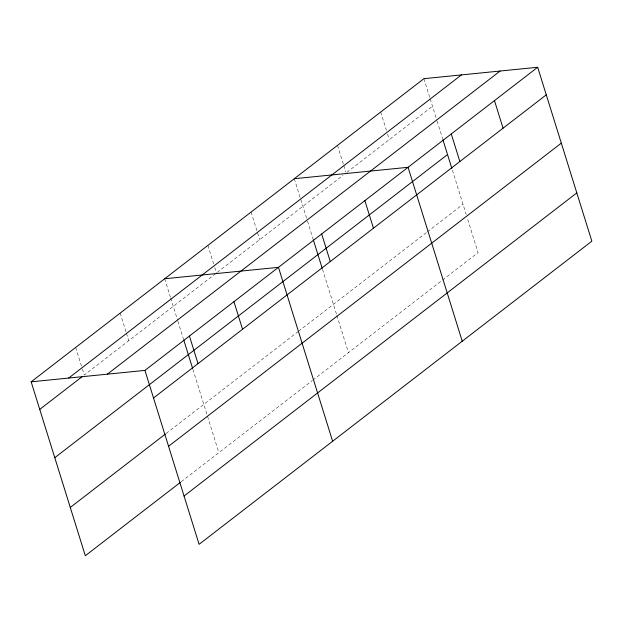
<?xml version="1.0" encoding="UTF-8"?>
<svg xmlns="http://www.w3.org/2000/svg" width="623" height="623" viewBox="0 0 623 623"><rect width="100%" height="100%" fill="white"/><g stroke="black" fill="none" stroke-linecap="round" stroke-linejoin="round"><path stroke-width="0.47" stroke-dasharray="3.12 2.34" d="M215.722 273.567L84.253 375.046L81.963 367.687M217.24 272.399L343.055 175.289M346.847 172.369L432.494 106.26M166.209 433.406L297.802 331.841M298.557 331.257L426.646 232.387M427.409 231.803L463.029 204.305M181.254 481.696L312.084 380.715M312.839 380.131L478.075 252.603L467.367 218.237M423.905 78.677L429.917 97.982M430.205 98.901L436.832 120.192M437.12 121.119L442.618 138.765M452.415 170.219L466.214 214.522M380.7 112.023L386.424 130.409M387.568 134.085L389.289 139.607M337.495 145.369L343.507 164.674M343.795 165.593L345.804 172.034M294.29 178.715L307.225 220.223M307.513 221.157L313.011 238.804M322.519 269.331L336.607 314.56M336.895 315.487L348.467 352.634M251.092 212.061L259.682 239.637M207.887 245.407L213.619 263.794M214.764 267.469L216.477 272.983M164.682 278.754L170.414 297.14M170.702 298.059L177.617 320.261M177.905 321.188L183.403 338.834M192.912 369.369L218.86 452.672M120.177 313.104L126.189 332.409M126.477 333.328L128.766 340.688M75.663 347.463L81.675 366.768"/><path stroke-width="0.93" d="M180.483 482.288L85.32 555.739L31.15 381.821L423.905 78.677L537.68 67.261L591.85 241.179L199.095 544.323L144.925 370.397L537.68 67.261M68.694 378.052L461.448 74.908M39.74 409.397L81.948 376.822M107.382 374.166L500.137 71.03M54.785 457.695L447.532 154.551M153.515 397.98L546.27 94.844M70.282 507.449L165.445 433.997M168.56 446.27L561.307 143.134M184.058 496.025L576.812 192.889M294.29 178.715L408.073 167.299L462.243 341.217M164.682 278.754L278.465 267.329L332.635 441.255M31.15 381.821L144.925 370.397M494.475 100.607L503.065 128.182M451.278 133.953L459.867 161.528M442.906 139.692L451.839 168.374M364.868 200.645L373.457 228.22M321.663 233.983L330.26 261.567M313.299 239.73L322.231 268.412M233.952 301.688L242.542 329.271M189.439 336.046L198.028 363.622M183.692 339.761L192.624 368.442"/></g></svg>
